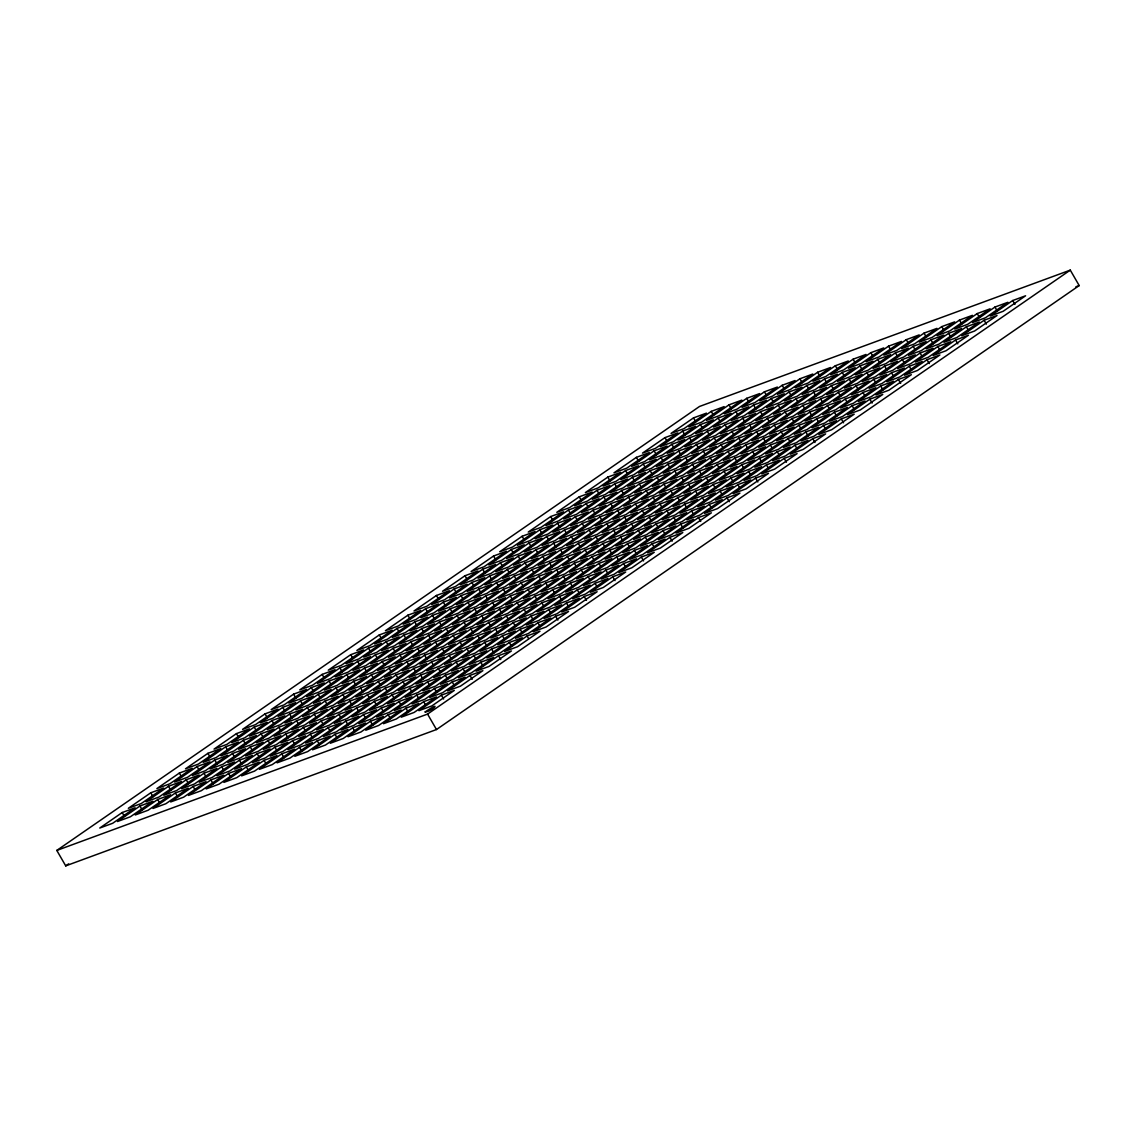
<?xml version="1.0" encoding="UTF-8"?>
<svg xmlns="http://www.w3.org/2000/svg" width="1136" height="1136" viewBox="0 0 1136 1136"><rect width="100%" height="100%" fill="white"/><g stroke="black" fill="none" stroke-linecap="round" stroke-linejoin="round"><path stroke-width="1.5" d="M56.8 850.424L699.52 406.461L1070.282 270.127L1079.2 285.576L436.48 729.539L65.718 865.873L56.8 850.424L427.562 714.09L1070.282 270.127M122.219 812.524L99.769 828.03L112.663 823.288L135.113 807.781L122.219 812.524L124.449 816.386M150.776 792.786L128.34 808.292L141.233 803.55L163.683 788.043L150.776 792.786L153.005 796.648M179.346 773.062L156.896 788.569L169.804 783.826L192.24 768.319L179.346 773.062L181.575 776.925M207.916 753.324L185.466 768.831L198.36 764.088L220.81 748.581L207.916 753.324L210.146 757.187M236.473 733.6L214.037 749.107L226.93 744.364L249.366 728.858L236.473 733.6L238.702 737.463M265.043 713.862L242.593 729.369L255.486 724.626L277.937 709.12L265.043 713.862L267.272 717.725M293.613 694.139L271.163 709.631L284.057 704.888L306.507 689.396L293.613 694.139L295.843 698.001M322.17 674.401L299.734 689.907L312.627 685.164L335.063 669.658L322.17 674.401L324.399 678.263M350.74 654.677L328.29 670.169L341.183 665.426L363.634 649.934L350.74 654.677L352.969 658.539M379.296 634.939L356.86 650.445L369.754 645.702L392.204 630.196L379.296 634.939L380.787 637.509M407.867 615.201L385.416 630.707L398.324 625.964L420.76 610.472L407.867 615.201L410.096 619.077M436.437 595.477L413.987 610.983L426.88 606.241L449.331 590.734L436.437 595.477L438.666 599.339M464.993 575.739L442.557 591.245L455.451 586.503L477.887 570.996L464.993 575.739L467.223 579.601M493.564 556.015L471.113 571.522L484.021 566.779L506.457 551.272L493.564 556.015L495.793 559.878M522.134 536.277L499.684 551.784L512.577 547.041L535.028 531.534L522.134 536.277L524.363 540.14M550.69 516.553L528.254 532.06L541.148 527.317L563.584 511.811L550.69 516.553L552.92 520.416M579.261 496.815L556.81 512.322L569.704 507.579L592.154 492.073L579.261 496.815L581.49 500.678M607.817 477.092L585.381 492.584L598.274 487.841L620.725 472.349L607.817 477.092L610.06 480.954M636.387 457.354L613.951 472.86L626.845 468.117L649.281 452.611L636.387 457.354L638.617 461.216M664.958 437.63L642.507 453.122L655.401 448.379L677.851 432.887L664.958 437.63L667.187 441.492M693.514 417.892L671.078 433.398L683.971 428.655L706.422 413.149L693.514 417.892L695.743 421.754M139.941 806.006L117.505 821.513L130.399 816.77L152.849 801.263L139.941 806.006L142.185 809.869M168.511 786.268L146.075 801.775L158.969 797.032L181.405 781.525L168.511 786.268L170.741 790.131M197.082 766.544L174.632 782.037L187.525 777.294L209.975 761.802L197.082 766.544L199.311 770.407M225.638 746.806L203.202 762.313L216.096 757.57L238.546 742.064L225.638 746.806L227.867 750.669M254.208 727.083L231.758 742.575L244.666 737.832L267.102 722.34L254.208 727.083L256.438 730.945M282.779 707.345L260.329 722.851L273.222 718.108L295.672 702.602L282.779 707.345L285.008 711.207M311.335 687.607L288.899 703.113L301.793 698.37L324.229 682.878L311.335 687.607L313.564 691.483M339.905 667.883L317.455 683.389L330.349 678.646L352.799 663.14L339.905 667.883L342.135 671.745M368.476 648.145L346.026 663.651L358.919 658.908L381.369 643.402L368.476 648.145L370.705 652.007M397.032 628.421L374.596 643.927L387.49 639.185L409.926 623.678L397.032 628.421L399.261 632.283M425.602 608.683L403.152 624.189L416.046 619.447L438.496 603.94L425.602 608.683L427.832 612.545M454.159 588.959L431.723 604.466L444.616 599.723L467.066 584.216L454.159 588.959L456.402 592.822M482.729 569.221L460.279 584.728L473.187 579.985L495.623 564.478L482.729 569.221L484.958 573.084M511.299 549.497L488.849 564.99L501.743 560.247L524.193 544.755L511.299 549.497L512.776 552.068M539.856 529.759L517.42 545.266L530.313 540.523L552.749 525.017L539.856 529.759L542.085 533.622M568.426 510.036L545.976 525.528L558.884 520.785L581.32 505.293L568.426 510.036L570.655 513.898M596.996 490.298L574.546 505.804L587.44 501.061L609.89 485.555L596.996 490.298L599.226 494.16M625.553 470.56L603.117 486.066L616.01 481.323L638.446 465.831L625.553 470.56L627.782 474.436M654.123 450.836L631.673 466.342L644.566 461.599L667.017 446.093L654.123 450.836L656.352 454.698M682.679 431.098L660.243 446.604L673.137 441.861L695.587 426.355L682.679 431.098L684.923 434.974M711.25 411.374L688.814 426.88L701.707 422.138L724.143 406.631L711.25 411.374L713.479 415.236M157.677 799.488L135.241 814.981L148.134 810.238L170.57 794.746L157.677 799.488L159.906 803.351M186.247 779.75L163.797 795.257L176.691 790.514L199.141 775.008L186.247 779.75L188.477 783.613M214.803 760.012L192.367 775.519L205.261 770.776L227.711 755.284L214.803 760.012L217.047 763.889M243.374 740.289L220.938 755.795L233.831 751.052L256.267 735.546L243.374 740.289L245.603 744.151M271.944 720.551L249.494 736.057L262.388 731.314L284.838 715.808L271.944 720.551L274.174 724.413M300.5 700.827L278.064 716.333L290.958 711.59L313.408 696.084L300.5 700.827L302.73 704.689M329.071 681.089L306.621 696.595L319.528 691.852L341.964 676.346L329.071 681.089L331.3 684.951M357.641 661.365L335.191 676.871L348.085 672.129L370.535 656.622L357.641 661.365L359.871 665.227M386.197 641.627L363.761 657.133L376.655 652.391L399.091 636.884L386.197 641.627L387.688 644.211M414.768 621.903L392.318 637.395L405.211 632.653L427.661 617.16L414.768 621.903L416.997 625.766M443.338 602.165L420.888 617.672L433.782 612.929L456.232 597.422L443.338 602.165L445.568 606.028M471.894 582.441L449.458 597.934L462.352 593.191L484.788 577.699L471.894 582.441L474.124 586.304M500.465 562.703L478.015 578.21L490.908 573.467L513.358 557.961L500.465 562.703L502.694 566.566M529.021 542.965L506.585 558.472L519.479 553.729L541.929 538.237L529.021 542.965L531.265 546.842M557.591 523.242L535.141 538.748L548.049 534.005L570.485 518.499L557.591 523.242L559.821 527.104M586.162 503.504L563.712 519.01L576.605 514.267L599.055 498.761L586.162 503.504L588.391 507.38M614.718 483.78L592.282 499.286L605.176 494.543L627.612 479.037L614.718 483.78L616.947 487.642M643.288 464.042L620.838 479.548L633.746 474.805L656.182 459.299L643.288 464.042L645.518 467.904M671.859 444.318L649.409 459.824L662.302 455.082L684.752 439.575L671.859 444.318L674.088 448.18M700.415 424.58L677.979 440.086L690.873 435.344L713.309 419.837L700.415 424.58L702.644 428.442M728.985 404.856L706.535 420.348L719.429 415.62L741.879 400.113L728.985 404.856L731.215 408.719M65.718 865.873L68.643 863.857M175.413 792.956L152.962 808.463L165.87 803.72L188.306 788.214L175.413 792.956L177.642 796.819M203.983 773.233L181.533 788.739L194.426 783.996L216.877 768.49L203.983 773.233L206.212 777.095M232.539 753.495L210.103 769.001L222.997 764.258L245.433 748.752L232.539 753.495L234.769 757.357M261.11 733.771L238.659 749.277L251.553 744.534L274.003 729.028L261.11 733.771L263.339 737.633M289.666 714.033L267.23 729.539L280.123 724.796L302.574 709.29L289.666 714.033L291.909 717.895M318.236 694.309L295.8 709.801L308.694 705.058L331.13 689.566L318.236 694.309L320.466 698.171M346.807 674.571L324.356 690.077L337.25 685.335L359.7 669.828L346.807 674.571L349.036 678.433M375.363 654.847L352.927 670.339L365.82 665.597L388.271 650.104L375.363 654.847L377.592 658.71M403.933 635.109L381.483 650.616L394.391 645.873L416.827 630.366L403.933 635.109L406.163 638.972M432.504 615.371L410.053 630.878L422.947 626.135L445.397 610.643L432.504 615.371L434.733 619.248M461.06 595.647L438.624 611.154L451.517 606.411L473.953 590.905L461.06 595.647L463.289 599.51M489.63 575.909L467.18 591.416L480.074 586.673L502.524 571.167L489.63 575.909L491.86 579.786M518.201 556.186L495.75 571.692L508.644 566.949L531.094 551.443L518.201 556.186L520.43 560.048M546.757 536.448L524.321 551.954L537.214 547.211L559.65 531.705L546.757 536.448L548.986 540.31M575.327 516.724L552.877 532.23L565.771 527.487L588.221 511.981L575.327 516.724L577.557 520.586M603.883 496.986L581.447 512.492L594.341 507.749L616.791 492.243L603.883 496.986L606.113 500.848M632.454 477.262L610.004 492.754L622.911 488.026L645.347 472.519L632.454 477.262L634.683 481.124M661.024 457.524L638.574 473.03L651.468 468.288L673.918 452.781L661.024 457.524L662.501 460.108M689.58 437.8L667.144 453.292L680.038 448.55L702.474 433.057L689.58 437.8L691.81 441.663M718.151 418.062L695.701 433.569L708.608 428.826L731.044 413.319L718.151 418.062L720.38 421.925M746.721 398.324L724.271 413.831L737.165 409.088L759.615 393.596L746.721 398.324L748.951 402.201M193.148 786.439L170.698 801.945L183.592 797.202L206.042 781.696L193.148 786.439L195.378 790.301M221.705 766.715L199.269 782.207L212.162 777.464L234.598 761.972L221.705 766.715L223.934 770.577M250.275 746.977L227.825 762.483L240.733 757.74L263.169 742.234L250.275 746.977L252.504 750.839M278.845 727.253L256.395 742.745L269.289 738.002L291.739 722.51L278.845 727.253L281.075 731.115M307.402 707.515L284.966 723.021L297.859 718.279L320.295 702.772L307.402 707.515L309.631 711.377M335.972 687.777L313.522 703.283L326.415 698.541L348.866 683.048L335.972 687.777L338.201 691.654M364.528 668.053L342.092 683.56L354.986 678.817L377.436 663.31L364.528 668.053L366.772 671.916M393.099 648.315L370.663 663.822L383.556 659.079L405.992 643.572L393.099 648.315L394.59 650.9M421.669 628.591L399.219 644.098L412.112 639.355L434.563 623.849L421.669 628.591L423.898 632.454M450.225 608.853L427.789 624.36L440.683 619.617L463.133 604.111L450.225 608.853L452.455 612.716M478.796 589.13L456.345 604.636L469.253 599.893L491.689 584.387L478.796 589.13L481.025 592.992M507.366 569.392L484.916 584.898L497.809 580.155L520.26 564.649L507.366 569.392L509.595 573.254M535.922 549.668L513.486 565.16L526.38 560.431L548.816 544.925L535.922 549.668L538.152 553.53M564.493 529.93L542.042 545.436L554.936 540.693L577.386 525.187L564.493 529.93L566.722 533.792M593.049 510.206L570.613 525.698L583.506 520.955L605.957 505.463L593.049 510.206L595.292 514.068M621.619 490.468L599.183 505.974L612.077 501.232L634.513 485.725L621.619 490.468L623.849 494.33M650.19 470.73L627.739 486.236L640.633 481.494L663.083 466.001L650.19 470.73L652.419 474.607M678.746 451.006L656.31 466.513L669.203 461.77L691.654 446.263L678.746 451.006L680.975 454.869M707.316 431.268L684.866 446.775L697.774 442.032L720.21 426.525L707.316 431.268L709.546 435.145M735.887 411.544L713.436 427.051L726.33 422.308L748.78 406.802L735.887 411.544L738.116 415.407M764.443 391.806L742.007 407.313L754.9 402.57L777.336 387.064L764.443 391.806L765.934 394.391M210.87 779.921L188.434 795.427L201.328 790.684L223.778 775.178L210.87 779.921L213.114 783.783M239.44 760.183L216.99 775.689L229.898 770.946L252.334 755.454L239.44 760.183L241.67 764.059M268.011 740.459L245.561 755.965L258.454 751.223L280.904 735.716L268.011 740.459L269.488 743.029M296.567 720.721L274.131 736.227L287.025 731.485L309.461 715.978L296.567 720.721L298.796 724.598M325.137 700.997L302.687 716.504L315.595 711.761L338.031 696.254L325.137 700.997L327.367 704.86M353.708 681.259L331.258 696.766L344.151 692.023L366.601 676.516L353.708 681.259L355.937 685.122M382.264 661.535L359.828 677.042L372.722 672.299L395.158 656.793L382.264 661.535L384.493 665.398M410.834 641.797L388.384 657.304L401.278 652.561L423.728 637.055L410.834 641.797L413.064 645.66M439.391 622.074L416.955 637.566L429.848 632.837L452.298 617.331L439.391 622.074L441.634 625.936M467.961 602.336L445.525 617.842L458.419 613.099L480.855 597.593L467.961 602.336L470.19 606.198M496.531 582.612L474.081 598.104L486.975 593.361L509.425 577.869L496.531 582.612L498.761 586.474M525.088 562.874L502.652 578.38L515.545 573.637L537.995 558.131L525.088 562.874L527.317 566.736M553.658 543.136L531.208 558.642L544.116 553.899L566.552 538.407L553.658 543.136L555.887 547.012M582.228 523.412L559.778 538.918L572.672 534.176L595.122 518.669L582.228 523.412L584.458 527.274M610.785 503.674L588.349 519.18L601.242 514.438L623.678 498.931L610.785 503.674L613.014 507.551M639.355 483.95L616.905 499.457L629.798 494.714L652.249 479.207L639.355 483.95L641.584 487.813M667.911 464.212L645.475 479.719L658.369 474.976L680.819 459.469L667.911 464.212L670.155 468.075M696.482 444.488L674.046 459.995L686.939 455.252L709.375 439.746L696.482 444.488L698.711 448.351M725.052 424.75L702.602 440.257L715.495 435.514L737.946 420.008L725.052 424.75L727.281 428.613M753.608 405.027L731.172 420.519L744.066 415.79L766.516 400.284L753.608 405.027L755.838 408.889M782.179 385.289L759.728 400.795L772.636 396.052L795.072 380.546L782.179 385.289L784.408 389.151M228.606 773.403L206.17 788.909L219.063 784.167L241.499 768.66L228.606 773.403L230.835 777.265M257.176 753.665L234.726 769.171L247.62 764.429L270.07 748.922L257.176 753.665L259.406 757.527M285.732 733.941L263.296 749.448L276.19 744.705L298.64 729.198L285.732 733.941L287.976 737.804M314.303 714.203L291.853 729.71L304.76 724.967L327.196 709.46L314.303 714.203L316.532 718.066M342.873 694.479L320.423 709.972L333.317 705.243L355.767 689.737L342.873 694.479L345.103 698.342M371.429 674.741L348.993 690.248L361.887 685.505L384.323 669.999L371.429 674.741L373.659 678.604M400 655.018L377.55 670.51L390.457 665.767L412.893 650.275L400 655.018L402.229 658.88M428.57 635.28L406.12 650.786L419.014 646.043L441.464 630.537L428.57 635.28L430.8 639.142M457.126 615.542L434.69 631.048L447.584 626.305L470.02 610.813L457.126 615.542L459.356 619.418M485.697 595.818L463.247 611.324L476.14 606.581L498.59 591.075L485.697 595.818L487.926 599.68M514.253 576.08L491.817 591.586L504.711 586.843L527.161 571.337L514.253 576.08L516.497 579.956M542.823 556.356L520.387 571.862L533.281 567.12L555.717 551.613L542.823 556.356L545.053 560.218M571.394 536.618L548.944 552.124L561.837 547.382L584.287 531.875L571.394 536.618L573.623 540.48M599.95 516.894L577.514 532.401L590.408 527.658L612.858 512.151L599.95 516.894L602.179 520.757M628.52 497.156L606.07 512.663L618.978 507.92L641.414 492.413L628.52 497.156L630.75 501.019M657.091 477.432L634.641 492.925L647.534 488.196L669.984 472.69L657.091 477.432L659.32 481.295M685.647 457.694L663.211 473.201L676.105 468.458L698.541 452.952L685.647 457.694L687.876 461.557M714.217 437.971L691.767 453.463L704.661 448.72L727.111 433.228L714.217 437.971L716.447 441.833M742.774 418.233L720.338 433.739L733.231 428.996L755.681 413.49L742.774 418.233L745.017 422.095M771.344 398.509L748.908 414.001L761.802 409.258L784.238 393.766L771.344 398.509L772.835 401.079M799.914 378.771L777.464 394.277L790.358 389.534L812.808 374.028L799.914 378.771L802.144 382.633M246.342 766.885L223.891 782.377L236.785 777.649L259.235 762.142L246.342 766.885L248.571 770.748M274.912 747.147L252.462 762.654L265.355 757.911L287.806 742.404L274.912 747.147L276.389 749.732M303.468 727.423L281.032 742.916L293.926 738.173L316.362 722.681L303.468 727.423L305.698 731.286M332.039 707.685L309.588 723.192L322.482 718.449L344.932 702.943L332.039 707.685L334.268 711.548M360.595 687.947L338.159 703.454L351.052 698.711L373.503 683.219L360.595 687.947L362.838 691.824M389.165 668.224L366.715 683.73L379.623 678.987L402.059 663.481L389.165 668.224L391.395 672.086M417.736 648.486L395.285 663.992L408.179 659.249L430.629 643.743L417.736 648.486L419.965 652.362M446.292 628.762L423.856 644.268L436.749 639.525L459.185 624.019L446.292 628.762L448.521 632.624M474.862 609.024L452.412 624.53L465.32 619.787L487.756 604.281L474.862 609.024L477.092 612.886M503.433 589.3L480.982 604.806L493.876 600.064L516.326 584.557L503.433 589.3L504.909 591.87M531.989 569.562L509.553 585.068L522.446 580.326L544.882 564.819L531.989 569.562L534.218 573.424M560.559 549.838L538.109 565.33L551.003 560.602L573.453 545.095L560.559 549.838L562.789 553.701M589.115 530.1L566.679 545.607L579.573 540.864L602.023 525.357L589.115 530.1L591.359 533.963M617.686 510.376L595.25 525.869L608.143 521.126L630.579 505.634L617.686 510.376L619.915 514.239M646.256 490.638L623.806 506.145L636.7 501.402L659.15 485.896L646.256 490.638L647.733 493.209M674.812 470.915L652.376 486.407L665.27 481.664L687.72 466.172L674.812 470.915L677.042 474.777M703.383 451.177L680.933 466.683L693.84 461.94L716.276 446.434L703.383 451.177L705.612 455.039M731.953 431.439L709.503 446.945L722.397 442.202L744.847 426.696L731.953 431.439L734.183 435.315M760.509 411.715L738.073 427.221L750.967 422.478L773.403 406.972L760.509 411.715L762.739 415.577M789.08 391.977L766.63 407.483L779.523 402.74L801.973 387.234L789.08 391.977L791.309 395.839M817.636 372.253L795.2 387.759L808.094 383.017L830.544 367.51L817.636 372.253L819.88 376.115M264.077 760.353L241.627 775.86L254.521 771.117L276.971 755.625L264.077 760.353L266.307 764.23M292.634 740.629L270.198 756.136L283.091 751.393L305.527 735.887L292.634 740.629L294.863 744.492M321.204 720.891L298.754 736.398L311.647 731.655L334.098 716.149L321.204 720.891L323.433 724.768M349.774 701.168L327.324 716.674L340.218 711.931L362.668 696.425L349.774 701.168L352.004 705.03M378.331 681.43L355.895 696.936L368.788 692.193L391.224 676.687L378.331 681.43L380.56 685.292M406.901 661.706L384.451 677.212L397.344 672.469L419.795 656.963L406.901 661.706L409.13 665.568M435.457 641.968L413.021 657.474L425.915 652.731L448.365 637.225L435.457 641.968L437.701 645.83M464.028 622.244L441.577 637.736L454.485 633.008L476.921 617.501L464.028 622.244L466.257 626.106M492.598 602.506L470.148 618.012L483.041 613.27L505.492 597.763L492.598 602.506L494.827 606.368M521.154 582.782L498.718 598.274L511.612 593.532L534.048 578.039L521.154 582.782L523.384 586.645M549.725 563.044L527.274 578.551L540.182 573.808L562.618 558.301L549.725 563.044L551.954 566.907M578.295 543.32L555.845 558.813L568.738 554.07L591.189 538.578L578.295 543.32L580.524 547.183M606.851 523.582L584.415 539.089L597.309 534.346L619.745 518.84L606.851 523.582L609.081 527.445M635.422 503.844L612.971 519.351L625.865 514.608L648.315 499.102L635.422 503.844L637.651 507.721M663.978 484.121L641.542 499.627L654.435 494.884L676.886 479.378L663.978 484.121L666.221 487.983M692.548 464.383L670.112 479.889L683.006 475.146L705.442 459.64L692.548 464.383L694.778 468.245M721.119 444.659L698.668 460.165L711.562 455.422L734.012 439.916L721.119 444.659L723.348 448.521M749.675 424.921L727.239 440.427L740.132 435.684L762.568 420.178L749.675 424.921L751.904 428.783M778.245 405.197L755.795 420.689L768.703 415.961L791.139 400.454L778.245 405.197L779.736 407.767M806.816 385.459L784.365 400.965L797.259 396.223L819.709 380.716L806.816 385.459L809.045 389.321M835.372 365.735L812.936 381.227L825.829 376.485L848.265 360.992L835.372 365.735L837.601 369.598M281.799 753.835L259.363 769.342L272.257 764.599L294.707 749.093L281.799 753.835L284.028 757.698M310.369 734.112L287.919 749.618L300.827 744.875L323.263 729.369L310.369 734.112L312.599 737.974M338.94 714.374L316.49 729.88L329.383 725.137L351.833 709.631L338.94 714.374L341.169 718.236M367.496 694.65L345.06 710.142L357.954 705.413L380.39 689.907L367.496 694.65L369.725 698.512M396.066 674.912L373.616 690.418L386.51 685.675L408.96 670.169L396.066 674.912L398.296 678.774M424.637 655.188L402.187 670.68L415.08 665.937L437.53 650.445L424.637 655.188L426.866 659.05M453.193 635.45L430.757 650.956L443.651 646.214L466.087 630.707L453.193 635.45L455.422 639.312M481.763 615.726L459.313 631.218L472.207 626.476L494.657 610.983L481.763 615.726L483.993 619.589M510.32 595.988L487.884 611.495L500.777 606.752L523.227 591.245L510.32 595.988L512.563 599.851M538.89 576.25L516.44 591.757L529.348 587.014L551.784 571.507L538.89 576.25L541.119 580.127M567.46 556.526L545.01 572.033L557.904 567.29L580.354 551.784L567.46 556.526L569.69 560.389M596.017 536.788L573.581 552.295L586.474 547.552L608.91 532.046L596.017 536.788L598.246 540.651M624.587 517.065L602.137 532.571L615.045 527.828L637.481 512.322L624.587 517.065L626.816 520.927M653.157 497.327L630.707 512.833L643.601 508.09L666.051 492.584L653.157 497.327L654.634 499.911M681.714 477.603L659.278 493.095L672.171 488.366L694.607 472.86L681.714 477.603L683.943 481.465M710.284 457.865L687.834 473.371L700.727 468.628L723.178 453.122L710.284 457.865L712.513 461.727M738.84 438.141L716.404 453.633L729.298 448.89L751.748 433.398L738.84 438.141L741.084 442.003M767.411 418.403L744.96 433.909L757.868 429.167L780.304 413.66L767.411 418.403L769.64 422.265M795.981 398.679L773.531 414.171L786.424 409.429L808.875 393.936L795.981 398.679L798.21 402.542M824.537 378.941L802.101 394.448L814.995 389.705L837.431 374.198L824.537 378.941L826.767 382.804M853.108 359.203L830.657 374.71L843.565 369.967L866.001 354.46L853.108 359.203L855.337 363.08M299.535 747.318L277.099 762.824L289.992 758.081L312.428 742.575L299.535 747.318L301.764 751.18M328.105 727.594L305.655 743.086L318.549 738.343L340.999 722.851L328.105 727.594L330.335 731.456M356.661 707.856L334.225 723.362L347.119 718.619L369.569 703.113L356.661 707.856L358.891 711.718M385.232 688.132L362.782 703.624L375.689 698.881L398.125 683.389L385.232 688.132L386.723 690.702M413.802 668.394L391.352 683.9L404.246 679.158L426.696 663.651L413.802 668.394L416.032 672.256M442.358 648.656L419.922 664.162L432.816 659.42L455.252 643.913L442.358 648.656L444.588 652.533M470.929 628.932L448.479 644.439L461.372 639.696L483.822 624.189L470.929 628.932L473.158 632.795M499.485 609.194L477.049 624.701L489.943 619.958L512.393 604.451L499.485 609.194L501.729 613.057M528.055 589.47L505.619 604.977L518.513 600.234L540.949 584.728L528.055 589.47L530.285 593.333M556.626 569.732L534.176 585.239L547.069 580.496L569.519 564.99L556.626 569.732L558.855 573.595M585.182 550.009L562.746 565.501L575.64 560.772L598.09 545.266L585.182 550.009L587.411 553.871M613.752 530.271L591.302 545.777L604.21 541.034L626.646 525.528L613.752 530.271L615.982 534.133M642.323 510.547L619.873 526.039L632.766 521.296L655.216 505.804L642.323 510.547L644.552 514.409M670.879 490.809L648.443 506.315L661.337 501.572L683.773 486.066L670.879 490.809L673.108 494.671M699.449 471.085L676.999 486.577L689.907 481.834L712.343 466.342L699.449 471.085L701.679 474.947M728.02 451.347L705.57 466.853L718.463 462.111L740.913 446.604L728.02 451.347L730.249 455.209M756.576 431.609L734.14 447.115L747.034 442.373L769.47 426.866L756.576 431.609L758.805 435.486M785.146 411.885L762.696 427.392L775.59 422.649L798.04 407.142L785.146 411.885L787.376 415.748M813.703 392.147L791.267 407.654L804.16 402.911L826.61 387.404L813.703 392.147L815.946 396.01M842.273 372.423L819.823 387.93L832.731 383.187L855.167 367.681L842.273 372.423L844.502 376.286M870.843 352.685L848.393 368.192L861.287 363.449L883.737 347.943L870.843 352.685L873.073 356.548M317.271 740.8L294.82 756.306L307.714 751.563L330.164 736.057L317.271 740.8L319.5 744.662M345.827 721.062L323.391 736.568L336.284 731.825L358.735 716.319L345.827 721.062L348.07 724.938M374.397 701.338L351.961 716.844L364.855 712.102L387.291 696.595L374.397 701.338L376.627 705.2M402.968 681.6L380.517 697.106L393.411 692.364L415.861 676.857L402.968 681.6L405.197 685.462M431.524 661.876L409.088 677.383L421.981 672.64L444.432 657.133L431.524 661.876L433.753 665.739M460.094 642.138L437.644 657.645L450.552 652.902L472.988 637.395L460.094 642.138L462.324 646.001M488.665 622.414L466.214 637.907L479.108 633.178L501.558 617.672L488.665 622.414L490.894 626.277M517.221 602.676L494.785 618.183L507.678 613.44L530.114 597.934L517.221 602.676L519.45 606.539M545.791 582.953L523.341 598.445L536.235 593.702L558.685 578.21L545.791 582.953L548.021 586.815M574.347 563.215L551.911 578.721L564.805 573.978L587.255 558.472L574.347 563.215L576.591 567.077M602.918 543.491L580.482 558.983L593.375 554.24L615.811 538.748L602.918 543.491L605.147 547.353M631.488 523.753L609.038 539.259L621.932 534.516L644.382 519.01L631.488 523.753L633.718 527.615M660.044 504.015L637.608 519.521L650.502 514.778L672.952 499.272L660.044 504.015L661.535 506.599M688.615 484.291L666.165 499.797L679.072 495.055L701.508 479.548L688.615 484.291L690.844 488.153M717.185 464.553L694.735 480.059L707.629 475.317L730.079 459.81L717.185 464.553L719.415 468.415M745.741 444.829L723.305 460.336L736.199 455.593L758.635 440.086L745.741 444.829L747.971 448.692M774.312 425.091L751.862 440.598L764.769 435.855L787.205 420.348L774.312 425.091L776.541 428.954M802.882 405.367L780.432 420.86L793.326 416.131L815.776 400.625L802.882 405.367L805.112 409.23M831.438 385.629L809.002 401.136L821.896 396.393L844.332 380.887L831.438 385.629L833.668 389.492M860.009 365.906L837.559 381.398L850.452 376.655L872.902 361.163L860.009 365.906L862.238 369.768M888.565 346.168L866.129 361.674L879.023 356.931L901.473 341.425L888.565 346.168L890.056 348.738M335.006 734.282L312.556 749.788L325.45 745.046L347.9 729.539L335.006 734.282L337.236 738.144M363.563 714.544L341.127 730.05L354.02 725.308L376.456 709.801L363.563 714.544L365.792 718.406M392.133 694.82L369.683 710.312L382.576 705.584L405.027 690.077L392.133 694.82L394.362 698.683M420.689 675.082L398.253 690.589L411.147 685.846L433.597 670.339L420.689 675.082L422.933 678.945M449.26 655.358L426.824 670.851L439.717 666.108L462.153 650.616L449.26 655.358L451.489 659.221M477.83 635.62L455.38 651.127L468.273 646.384L490.724 630.878L477.83 635.62L480.059 639.483M506.386 615.897L483.95 631.389L496.844 626.646L519.294 611.154L506.386 615.897L508.616 619.759M534.957 596.159L512.506 611.665L525.414 606.922L547.85 591.416L534.957 596.159L536.448 598.729M563.527 576.421L541.077 591.927L553.97 587.184L576.421 571.678L563.527 576.421L565.756 580.297M592.083 556.697L569.647 572.203L582.541 567.46L604.977 551.954L592.083 556.697L594.313 560.559M620.654 536.959L598.203 552.465L611.097 547.722L633.547 532.216L620.654 536.959L622.883 540.821M649.21 517.235L626.774 532.741L639.667 527.999L662.118 512.492L649.21 517.235L651.453 521.097M677.78 497.497L655.344 513.003L668.238 508.261L690.674 492.754L677.78 497.497L680.01 501.359M706.351 477.773L683.9 493.265L696.794 488.537L719.244 473.03L706.351 477.773L708.58 481.636M734.907 458.035L712.471 473.542L725.364 468.799L747.815 453.292L734.907 458.035L737.136 461.898M763.477 438.311L741.027 453.804L753.935 449.061L776.371 433.569L763.477 438.311L765.707 442.174M792.048 418.573L769.597 434.08L782.491 429.337L804.941 413.831L792.048 418.573L794.277 422.436M820.604 398.85L798.168 414.342L811.061 409.599L833.497 394.107L820.604 398.85L822.833 402.712M849.174 379.112L826.724 394.618L839.632 389.875L862.068 374.369L849.174 379.112L851.404 382.974M877.745 359.374L855.294 374.88L868.188 370.137L890.638 354.631L877.745 359.374L879.974 363.25M906.301 339.65L883.865 355.156L896.758 350.413L919.194 334.907L906.301 339.65L908.53 343.512M352.728 727.764L330.292 743.256L343.186 738.514L365.622 723.021L352.728 727.764L354.957 731.627M381.298 708.026L358.848 723.533L371.756 718.79L394.192 703.283L381.298 708.026L383.528 711.889M409.869 688.302L387.419 703.795L400.312 699.052L422.762 683.56L409.869 688.302L412.098 692.165M438.425 668.564L415.989 684.071L428.883 679.328L451.319 663.822L438.425 668.564L440.654 672.427M466.995 648.826L444.545 664.333L457.439 659.59L479.889 644.084L466.995 648.826L469.225 652.703M495.552 629.103L473.116 644.609L486.009 639.866L508.459 624.36L495.552 629.103L497.795 632.965M524.122 609.365L501.686 624.871L514.58 620.128L537.016 604.622L524.122 609.365L526.351 613.227M552.692 589.641L530.242 605.147L543.136 600.404L565.586 584.898L552.692 589.641L554.922 593.503M581.249 569.903L558.813 585.409L571.706 580.666L594.156 565.16L581.249 569.903L583.478 573.765M609.819 550.179L587.369 565.671L600.277 560.943L622.713 545.436L609.819 550.179L612.048 554.041M638.389 530.441L615.939 545.947L628.833 541.205L651.283 525.698L638.389 530.441L640.619 534.303M666.946 510.717L644.51 526.209L657.403 521.467L679.839 505.974L666.946 510.717L669.175 514.58M695.516 490.979L673.066 506.486L685.959 501.743L708.41 486.236L695.516 490.979L697.745 494.842M724.072 471.255L701.636 486.748L714.53 482.005L736.98 466.513L724.072 471.255L726.316 475.118M752.643 451.517L730.207 467.024L743.1 462.281L765.536 446.775L752.643 451.517L754.872 455.38M781.213 431.779L758.763 447.286L771.656 442.543L794.107 427.037L781.213 431.779L783.442 435.656M809.769 412.056L787.333 427.562L800.227 422.819L822.677 407.313L809.769 412.056L811.999 415.918M838.34 392.318L815.889 407.824L828.797 403.081L851.233 387.575L838.34 392.318L840.569 396.18M866.91 372.594L844.46 388.1L857.353 383.357L879.804 367.851L866.91 372.594L869.139 376.456M895.466 352.856L873.03 368.362L885.924 363.619L908.36 348.113L895.466 352.856L897.696 356.718M924.037 333.132L901.586 348.638L914.48 343.896L936.93 328.389L924.037 333.132L926.266 336.994M370.464 721.232L348.014 736.739L360.921 731.996L383.357 716.489L370.464 721.232L372.693 725.109M399.034 701.508L376.584 717.015L389.478 712.272L411.928 696.766L399.034 701.508L401.264 705.371M427.59 681.77L405.154 697.277L418.048 692.534L440.484 677.028L427.59 681.77L429.82 685.633M456.161 662.047L433.711 677.553L446.618 672.81L469.054 657.304L456.161 662.047L458.39 665.909M484.731 642.309L462.281 657.815L475.175 653.072L497.625 637.566L484.731 642.309L486.961 646.171M513.287 622.585L490.851 638.077L503.745 633.348L526.181 617.842L513.287 622.585L515.517 626.447M541.858 602.847L519.408 618.353L532.301 613.61L554.751 598.104L541.858 602.847L543.349 605.431M570.414 583.123L547.978 598.615L560.872 593.872L583.322 578.38L570.414 583.123L572.658 586.985M598.984 563.385L576.548 578.891L589.442 574.149L611.878 558.642L598.984 563.385L601.214 567.247M627.555 543.661L605.105 559.153L617.998 554.411L640.448 538.918L627.555 543.661L629.784 547.524M656.111 523.923L633.675 539.43L646.569 534.687L669.005 519.18L656.111 523.923L658.34 527.786M684.681 504.185L662.231 519.692L675.139 514.949L697.575 499.442L684.681 504.185L686.911 508.062M713.252 484.461L690.802 499.968L703.695 495.225L726.145 479.719L713.252 484.461L715.481 488.324M741.808 464.723L719.372 480.23L732.266 475.487L754.702 459.981L741.808 464.723L744.037 468.586M770.378 445L747.928 460.506L760.822 455.763L783.272 440.257L770.378 445L771.869 447.57M798.935 425.262L776.499 440.768L789.392 436.025L811.842 420.519L798.935 425.262L801.178 429.124M827.505 405.538L805.069 421.044L817.963 416.301L840.399 400.795L827.505 405.538L829.734 409.4M856.075 385.8L833.625 401.306L846.519 396.563L868.969 381.057L856.075 385.8L858.305 389.662M884.632 366.076L862.196 381.568L875.089 376.825L897.539 361.333L884.632 366.076L886.861 369.938M913.202 346.338L890.752 361.844L903.66 357.102L926.096 341.595L913.202 346.338L914.693 348.908M941.772 326.614L919.322 342.106L932.216 337.364L954.666 321.871L941.772 326.614L944.002 330.477M388.2 714.714L365.749 730.221L378.643 725.478L401.093 709.972L388.2 714.714L390.429 718.577M416.756 694.991L394.32 710.483L407.213 705.754L429.664 690.248L416.756 694.991L418.247 697.561M445.326 675.253L422.876 690.759L435.784 686.016L458.22 670.51L445.326 675.253L447.556 679.115M473.897 655.529L451.446 671.021L464.34 666.278L486.79 650.786L473.897 655.529L476.126 659.391M502.453 635.791L480.017 651.297L492.91 646.554L515.346 631.048L502.453 635.791L504.682 639.653M531.023 616.067L508.573 631.559L521.481 626.816L543.917 611.324L531.023 616.067L533.253 619.929M559.594 596.329L537.143 611.835L550.037 607.093L572.487 591.586L559.594 596.329L561.823 600.191M588.15 576.591L565.714 592.097L578.607 587.355L601.043 571.848L588.15 576.591L590.379 580.468M616.72 556.867L594.27 572.374L607.164 567.631L629.614 552.124L616.72 556.867L618.95 560.73M645.276 537.129L622.84 552.636L635.734 547.893L658.184 532.386L645.276 537.129L646.767 539.714M673.847 517.405L651.397 532.912L664.304 528.169L686.74 512.663L673.847 517.405L676.076 521.268M702.417 497.667L679.967 513.174L692.861 508.431L715.311 492.925L702.417 497.667L704.647 501.53M730.973 477.944L708.537 493.45L721.431 488.707L743.867 473.201L730.973 477.944L733.203 481.806M759.544 458.206L737.094 473.712L750.001 468.969L772.437 453.463L759.544 458.206L761.773 462.068M788.114 438.482L765.664 453.974L778.558 449.231L801.008 433.739L788.114 438.482L790.344 442.344M816.67 418.744L794.234 434.25L807.128 429.507L829.564 414.001L816.67 418.744L818.9 422.606M845.241 399.02L822.791 414.512L835.684 409.769L858.134 394.277L845.241 399.02L847.47 402.882M873.797 379.282L851.361 394.788L864.255 390.046L886.705 374.539L873.797 379.282L876.041 383.144M902.367 359.544L879.931 375.05L892.825 370.308L915.261 354.815L902.367 359.544L904.597 363.421M930.938 339.82L908.488 355.327L921.381 350.584L943.831 335.077L930.938 339.82L933.167 343.683M959.494 320.082L937.058 335.589L949.952 330.846L972.402 315.339L959.494 320.082L961.723 323.945M405.935 708.197L383.485 723.703L396.379 718.96L418.829 703.454L405.935 708.197L408.165 712.059M434.492 688.473L412.056 703.965L424.949 699.222L447.385 683.73L434.492 688.473L436.721 692.335M463.062 668.735L440.612 684.241L453.505 679.498L475.956 663.992L463.062 668.735L465.291 672.597M491.618 648.997L469.182 664.503L482.076 659.76L504.526 644.254L491.618 648.997L493.848 652.873M520.189 629.273L497.738 644.779L510.646 640.037L533.082 624.53L520.189 629.273L522.418 633.135M548.759 609.535L526.309 625.041L539.202 620.299L561.653 604.792L548.759 609.535L550.988 613.397M577.315 589.811L554.879 605.318L567.773 600.575L590.209 585.068L577.315 589.811L579.545 593.674M605.886 570.073L583.435 585.58L596.343 580.837L618.779 565.33L605.886 570.073L608.115 573.936M634.456 550.349L612.006 565.856L624.899 561.113L647.35 545.607L634.456 550.349L636.685 554.212M663.012 530.611L640.576 546.118L653.47 541.375L675.906 525.869L663.012 530.611L665.242 534.474M691.583 510.888L669.132 526.38L682.026 521.637L704.476 506.145L691.583 510.888L693.812 514.75M720.139 491.15L697.703 506.656L710.596 501.913L733.047 486.407L720.139 491.15L722.382 495.012M748.709 471.426L726.259 486.918L739.167 482.175L761.603 466.683L748.709 471.426L750.939 475.288M777.28 451.688L754.829 467.194L767.723 462.451L790.173 446.945L777.28 451.688L779.509 455.55M805.836 431.95L783.4 447.456L796.293 442.713L818.729 427.221L805.836 431.95L808.065 435.826M834.406 412.226L811.956 427.732L824.864 422.99L847.3 407.483L834.406 412.226L836.636 416.088M862.977 392.488L840.526 407.994L853.42 403.252L875.87 387.745L862.977 392.488L865.206 396.35M891.533 372.764L869.097 388.271L881.99 383.528L904.426 368.021L891.533 372.764L893.762 376.627M920.103 353.026L897.653 368.533L910.547 363.79L932.997 348.283L920.103 353.026L921.594 355.611M948.659 333.302L926.223 348.809L939.117 344.066L961.567 328.56L948.659 333.302L950.903 337.165M977.23 313.564L954.794 329.071L967.687 324.328L990.123 308.822L977.23 313.564L979.459 317.427M423.657 701.679L401.221 717.185L414.115 712.442L436.551 696.936L423.657 701.679L425.148 704.249M452.227 681.941L429.777 697.447L442.671 692.704L465.121 677.198L452.227 681.941L454.457 685.803M480.784 662.217L458.348 677.723L471.241 672.981L493.691 657.474L480.784 662.217L483.027 666.079M509.354 642.479L486.918 657.985L499.812 653.243L522.248 637.736L509.354 642.479L511.583 646.341M537.924 622.755L515.474 638.262L528.368 633.519L550.818 618.012L537.924 622.755L540.154 626.618M566.481 603.017L544.045 618.524L556.938 613.781L579.388 598.274L566.481 603.017L568.71 606.88M595.051 583.293L572.601 598.786L585.509 594.043L607.945 578.551L595.051 583.293L597.28 587.156M623.621 563.555L601.171 579.062L614.065 574.319L636.515 558.813L623.621 563.555L625.851 567.418M652.178 543.832L629.742 559.324L642.635 554.581L665.071 539.089L652.178 543.832L653.669 546.402M680.748 524.094L658.298 539.6L671.206 534.857L693.642 519.351L680.748 524.094L682.977 527.956M709.318 504.356L686.868 519.862L699.762 515.119L722.212 499.627L709.318 504.356L711.548 508.232M737.875 484.632L715.439 500.138L728.332 495.395L750.768 479.889L737.875 484.632L740.104 488.494M766.445 464.894L743.995 480.4L756.888 475.657L779.339 460.151L766.445 464.894L768.674 468.756M795.001 445.17L772.565 460.676L785.459 455.934L807.909 440.427L795.001 445.17L797.245 449.032M823.572 425.432L801.121 440.938L814.029 436.196L836.465 420.689L823.572 425.432L825.801 429.294M852.142 405.708L829.692 421.215L842.585 416.472L865.036 400.965L852.142 405.708L854.371 409.571M880.698 385.97L858.262 401.477L871.156 396.734L893.592 381.227L880.698 385.97L882.928 389.833M909.269 366.246L886.818 381.739L899.726 376.996L922.162 361.504L909.269 366.246L911.498 370.109M937.839 346.508L915.389 362.015L928.282 357.272L950.733 341.766L937.839 346.508L940.068 350.371M966.395 326.785L943.959 342.277L956.853 337.534L979.289 322.042L966.395 326.785L968.625 330.647M994.966 307.047L972.515 322.553L985.409 317.81L1007.859 302.304L994.966 307.047L997.195 310.909M441.393 695.161L418.943 710.667L431.85 705.925L454.286 690.418L441.393 695.161L443.622 699.023M469.963 675.423L447.513 690.929L460.407 686.187L482.857 670.68L469.963 675.423L472.193 679.285M498.519 655.699L476.083 671.191L488.977 666.449L511.413 650.956L498.519 655.699L500.749 659.562M527.09 635.961L504.64 651.468L517.533 646.725L539.983 631.218L527.09 635.961L528.581 638.546M555.646 616.237L533.21 631.73L546.104 626.987L568.554 611.495L555.646 616.237L557.89 620.1M584.216 596.499L561.78 612.006L574.674 607.263L597.11 591.757L584.216 596.499L586.446 600.362M612.787 576.761L590.337 592.268L603.23 587.525L625.68 572.033L612.787 576.761L615.016 580.638M641.343 557.038L618.907 572.544L631.801 567.801L654.251 552.295L641.343 557.038L643.572 560.9M669.913 537.3L647.463 552.806L660.371 548.063L682.807 532.557L669.913 537.3L672.143 541.162M698.484 517.576L676.034 533.082L688.927 528.339L711.377 512.833L698.484 517.576L700.713 521.438M727.04 497.838L704.604 513.344L717.498 508.601L739.934 493.095L727.04 497.838L729.269 501.7M755.61 478.114L733.16 493.62L746.068 488.878L768.504 473.371L755.61 478.114L757.84 481.976M784.181 458.376L761.731 473.882L774.624 469.14L797.074 453.633L784.181 458.376L786.41 462.238M812.737 438.652L790.301 454.144L803.195 449.402L825.631 433.909L812.737 438.652L814.966 442.515M841.307 418.914L818.857 434.421L831.751 429.678L854.201 414.171L841.307 418.914L843.537 422.777M869.864 399.19L847.428 414.683L860.321 409.94L882.771 394.448L869.864 399.19L872.107 403.053M898.434 379.452L875.984 394.959L888.892 390.216L911.328 374.71L898.434 379.452L900.663 383.315M927.004 359.714L904.554 375.221L917.448 370.478L939.898 354.986L927.004 359.714L929.234 363.591M955.561 339.991L933.125 355.497L946.018 350.754L968.454 335.248L955.561 339.991L957.79 343.853M984.131 320.253L961.681 335.759L974.589 331.016L997.025 315.51L984.131 320.253L986.36 324.115M1012.701 300.529L990.251 316.035L1003.145 311.292L1025.595 295.786L1012.701 300.529L1014.931 304.391M1075.877 286.797L1079.2 285.576M427.562 714.09L436.48 729.539M425.134 711.945C431.368 711.988 443.821 699.336 425.134 711.945"/></g></svg>
